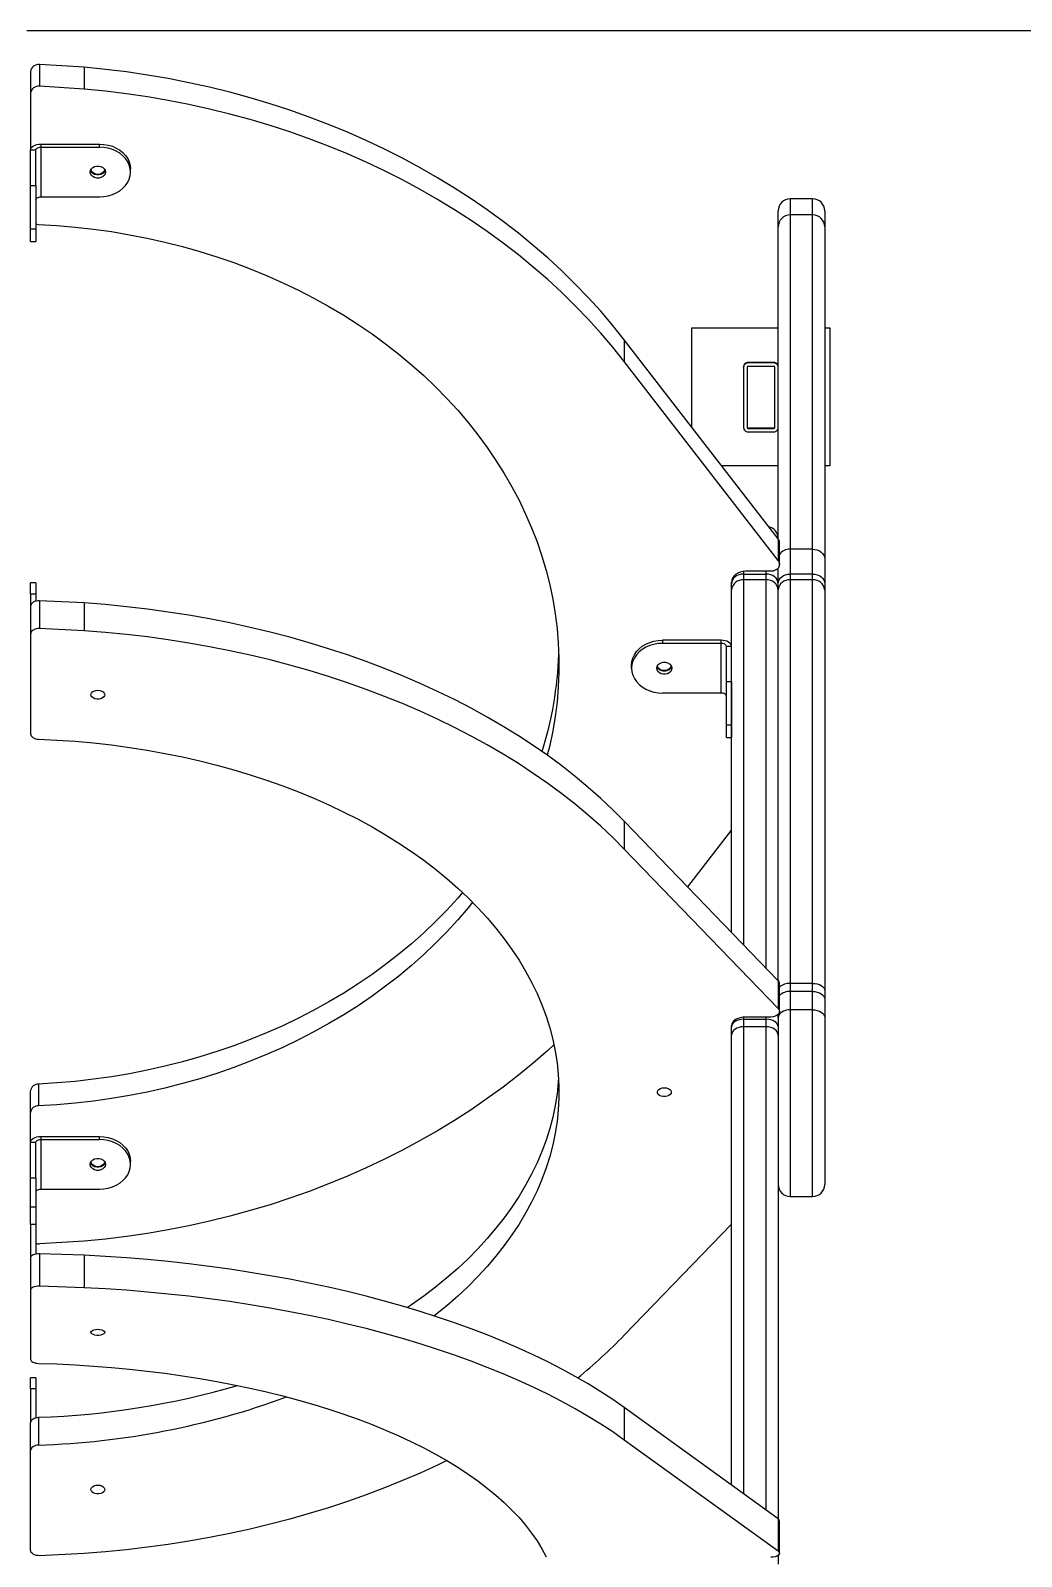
# Model space of a CAD drawing. Header units: millimetres. Extents: x -4781 to 5098, y -4410 to 4664.
# Drawn here: x -168 to 407, y 2277 to 3162 of the extents above; entities that cross this region are included whole.
import ezdxf

# ---------------------------------------------------------------- set-up
doc = ezdxf.new("R2010")
doc.units = ezdxf.units.MM
doc.layers.add('DIKOM_ОБЪЕКТ', color=7, linetype='Continuous')
doc.layers.add('DIKOM_РАЗМЕР_ОБЪЕКТА', color=7, linetype='Continuous')
doc.styles.add('style1', font='arial.ttf', dxfattribs={"width": 0.8})
doc.dimstyles.new('1-50', dxfattribs={"dimtxt": 300, "dimasz": 200, "dimexe": 100, "dimexo": 0, "dimgap": 100, "dimtad": 1, "dimtxsty": 'style1', "dimcen": 200, "dimclrd": 7, "dimclre": 7, "dimclrt": 7, "dimadec": 1, "dimazin": 2, "dimtfac": 1, "dimtmove": 0, "dimatfit": 2, "dimfxl": 0, "dimlwd": 25, "dimlwe": 18, "dimarcsym": 0})

# ---------------------------------------------------------------- blocks, each defined once
blk = doc.blocks.new('*D55')
at = {"layer": 'Defpoints', "color": 0, "transparency": 16777216}
for p in [(-169.77, 3162.36), (761.57, -2110.65), (3503.66, -2110.65)]:
    blk.add_point(p, dxfattribs=at)
at = {"layer": 'DIKOM_РАЗМЕР_ОБЪЕКТА', "color": 7, "lineweight": 18, "transparency": 16777216}
for p, q in [((-169.77, 3162.36), (3603.66, 3162.36)), ((761.57, -2110.65), (3603.66, -2110.65))]:
    blk.add_line(p, q, dxfattribs=at)
at = {"layer": 'DIKOM_РАЗМЕР_ОБЪЕКТА', "color": 7, "lineweight": 25, "transparency": 16777216}
blk.add_line((3503.66, 2962.36), (3503.66, -1910.65), dxfattribs=at)
at = {"layer": 'DIKOM_РАЗМЕР_ОБЪЕКТА', "color": 7, "transparency": 16777216}
for points in [[(3470.33, 2962.36), (3537, 2962.36), (3503.66, 3162.36)], [(3470.33, -1910.65), (3537, -1910.65), (3503.66, -2110.65)]]:
    blk.add_solid(points, dxfattribs=at)
at = {"layer": 'DIKOM_РАЗМЕР_ОБЪЕКТА', "color": 7, "transparency": 16777216, "insert": (3250.49, 1115.85), "char_height": 300, "attachment_point": 5, "rotation": 90, "style": 'style1'}
blk.add_mtext('5270', dxfattribs=at)

msp = doc.modelspace()

# ---------------------------------------------------------------- linework, layer by layer
at = {"layer": 'DIKOM_ОБЪЕКТ', "color": 7, "linetype": 'Continuous', "lineweight": 15}
for p, q in [((-162.499, 3142.593), (-162.499, 3129.992)), ((-136.576, 3141.025), (-162.499, 3142.593)), ((-167.722, 3138.597), (-167.722, 3125.996)), ((-136.576, 3141.025), (-136.576, 3128.424)), ((-167.722, 3125.996), (-167.722, 3092.896)), ((-136.576, 3128.424), (-162.499, 3129.992)), ((-164.722, 3092.896), (-167.722, 3092.896)), ((-167.722, 3072.494), (-167.722, 3092.896)), ((-164.722, 3072.494), (-164.722, 3092.896)), ((-161.722, 3096.496), (-161.722, 3094.696)), ((-161.722, 3096.496), (-127.722, 3096.496)), ((-161.722, 3094.696), (-161.722, 3065.898)), ((-161.722, 3094.696), (-127.722, 3094.696)), ((-127.722, 3094.696), (-127.722, 3096.496)), ((-109.722, 3080.297), (-109.722, 3082.097)), ((-167.722, 3047.294), (-167.722, 3072.494)), ((-167.722, 3072.494), (-164.722, 3072.494)), ((-164.722, 3072.494), (-164.722, 3047.294)), ((-161.722, 3065.898), (-127.722, 3065.898)), ((285.758, 3064.787), (272.758, 3064.787)), ((272.758, 3064.787), (272.758, 3055.402)), ((285.758, 3055.402), (285.758, 3064.787)), ((265.758, 3048.52), (265.758, 3057.787)), ((272.758, 3055.402), (272.758, 2861.542)), ((285.758, 3055.402), (272.758, 3055.402)), ((285.758, 2861.542), (285.758, 3055.402)), ((292.758, 3057.787), (292.758, 3048.52)), ((-167.722, 3047.294), (-164.722, 3047.294)), ((-167.722, 3040.095), (-167.722, 3047.294)), ((-164.722, 3047.294), (-164.722, 3040.095)), ((265.758, 2867.498), (265.758, 3048.52)), ((292.758, 3048.52), (292.758, 2855.942)), ((-167.722, 3040.095), (-164.722, 3040.095)), ((176.5, 2983), (176.5, 2970.399)), ((265.739, 2867.521), (176.5, 2983)), ((215.758, 2989.893), (215.758, 2989.891)), ((215.758, 2989.893), (265.758, 2989.893)), ((215.758, 2932.199), (215.758, 2989.891)), ((215.758, 2989.891), (265.758, 2989.891)), ((292.758, 2989.893), (295.758, 2989.893)), ((292.758, 2989.891), (295.758, 2989.891)), ((295.758, 2989.893), (295.758, 2989.891)), ((295.758, 2989.891), (295.758, 2909.891)), ((265.739, 2854.92), (176.5, 2970.399)), ((245.758, 2967.062), (245.758, 2967.391)), ((245.758, 2967.062), (245.758, 2932.062)), ((247.758, 2967.062), (247.758, 2932.062)), ((248.258, 2969.562), (248.258, 2969.891)), ((263.258, 2969.891), (248.258, 2969.891)), ((263.258, 2969.562), (248.258, 2969.562)), ((263.258, 2967.562), (248.258, 2967.562)), ((263.258, 2969.562), (263.258, 2969.891)), ((263.758, 2932.062), (263.758, 2967.062)), ((248.258, 2931.562), (248.258, 2931.891)), ((248.258, 2931.891), (263.258, 2931.891)), ((248.258, 2931.562), (263.258, 2931.562)), ((248.258, 2929.562), (263.258, 2929.562)), ((263.258, 2931.562), (263.258, 2931.891)), ((265.758, 2909.891), (232.997, 2909.891)), ((295.758, 2909.891), (292.758, 2909.891)), ((265.739, 2867.521), (265.739, 2854.92)), ((266.547, 2852.741), (266.547, 2865.342)), ((272.758, 2861.542), (272.758, 2847.157)), ((285.758, 2861.542), (272.758, 2861.542)), ((285.758, 2847.157), (285.758, 2861.542)), ((265.758, 2841.557), (265.758, 2850.585)), ((292.758, 2855.942), (292.758, 2841.557)), ((-164.722, 2841.981), (-167.722, 2841.981)), ((-167.722, 2835.514), (-167.722, 2841.981)), ((-164.722, 2841.981), (-164.722, 2835.514)), ((238.758, 2841.557), (238.758, 2842.412)), ((238.758, 2805.143), (238.758, 2842.343)), ((238.758, 2837.885), (238.758, 2841.557)), ((245.758, 2848.691), (245.758, 2847.157)), ((245.758, 2847.157), (245.758, 2843.78)), ((245.758, 2847.157), (258.758, 2847.157)), ((258.758, 2843.78), (245.758, 2843.78)), ((245.758, 2843.78), (245.758, 2632.027)), ((261.546, 2848.741), (246.757, 2848.741)), ((258.758, 2847.157), (258.758, 2848.741)), ((258.758, 2843.78), (258.758, 2847.157)), ((258.758, 2618.553), (258.758, 2843.78)), ((265.758, 2837.885), (265.758, 2841.557)), ((272.758, 2847.157), (272.758, 2843.78)), ((285.758, 2847.157), (272.758, 2847.157)), ((272.758, 2843.78), (272.758, 2609.752)), ((285.758, 2843.78), (272.758, 2843.78)), ((285.758, 2843.78), (285.758, 2847.157)), ((285.758, 2609.752), (285.758, 2843.78)), ((292.758, 2841.557), (292.758, 2837.885)), ((-164.722, 2835.514), (-167.722, 2835.514)), ((-167.722, 2835.514), (-167.722, 2828.429)), ((-164.722, 2835.514), (-164.722, 2831.366)), ((238.758, 2639.282), (238.758, 2837.885)), ((265.758, 2611.299), (265.758, 2837.885)), ((292.758, 2837.885), (292.758, 2605.677)), ((-167.722, 2828.429), (-167.722, 2812.306)), ((-162.499, 2831.63), (-162.499, 2815.506)), ((-136.576, 2830.374), (-162.499, 2831.63)), ((-136.576, 2830.374), (-136.576, 2814.25)), ((-136.576, 2814.25), (-162.499, 2815.506)), ((-167.722, 2812.306), (-167.722, 2754.565)), ((198.758, 2808.743), (198.758, 2806.943)), ((232.758, 2808.743), (198.758, 2808.743)), ((232.758, 2806.943), (198.758, 2806.943)), ((232.758, 2806.943), (232.758, 2808.743)), ((232.758, 2778.145), (232.758, 2806.943)), ((238.758, 2805.143), (235.758, 2805.143)), ((235.758, 2784.741), (235.758, 2805.143)), ((238.758, 2784.741), (238.758, 2805.143)), ((180.758, 2792.544), (180.758, 2794.344)), ((235.758, 2784.741), (238.758, 2784.741)), ((235.758, 2759.541), (235.758, 2784.741)), ((238.758, 2784.741), (238.758, 2759.541)), ((232.758, 2778.145), (198.758, 2778.145)), ((238.758, 2759.541), (235.758, 2759.541)), ((235.758, 2752.342), (235.758, 2759.541)), ((235.758, 2752.342), (238.758, 2752.342)), ((238.758, 2759.541), (238.758, 2752.342)), ((238.758, 2746.345), (238.758, 2752.342)), ((176.5, 2703.808), (176.5, 2687.684)), ((265.739, 2611.318), (176.5, 2703.808)), ((238.758, 2698.853), (213.196, 2665.775)), ((265.739, 2595.194), (176.5, 2687.684)), ((265.739, 2611.318), (265.739, 2595.194)), ((266.547, 2593.449), (266.547, 2609.572)), ((272.758, 2609.752), (272.758, 2605.066)), ((285.758, 2609.752), (272.758, 2609.752)), ((272.758, 2605.066), (272.758, 2594.411)), ((285.758, 2605.066), (272.758, 2605.066)), ((285.758, 2605.066), (285.758, 2609.752)), ((285.758, 2594.411), (285.758, 2605.066)), ((292.758, 2605.677), (292.758, 2600.581)), ((285.758, 2594.411), (272.758, 2594.411)), ((272.758, 2594.411), (272.758, 2486.125)), ((285.758, 2486.125), (285.758, 2594.411)), ((292.758, 2600.581), (292.758, 2589.926)), ((238.758, 2584.499), (238.758, 2585.176)), ((238.758, 2508.234), (238.758, 2585.121)), ((238.758, 2579.709), (238.758, 2584.499)), ((245.758, 2590.205), (245.758, 2588.984)), ((245.758, 2588.984), (245.758, 2584.58)), ((245.758, 2588.984), (258.758, 2588.984)), ((258.758, 2584.58), (245.758, 2584.58)), ((245.758, 2584.58), (245.758, 2313.617)), ((261.546, 2590.245), (246.757, 2590.245)), ((258.758, 2588.984), (258.758, 2590.245)), ((258.758, 2584.58), (258.758, 2588.984)), ((258.758, 2304.213), (258.758, 2584.58)), ((265.758, 2589.926), (265.758, 2591.722)), ((265.758, 2591.722), (265.758, 2584.499)), ((265.758, 2584.499), (265.758, 2579.709)), ((292.758, 2589.926), (292.758, 2493.125)), ((238.758, 2318.681), (238.758, 2579.709)), ((265.758, 2579.709), (265.758, 2299.15)), ((-163.008, 2551.379), (-163.008, 2538.778)), ((-167.722, 2534.785), (-167.722, 2547.386)), ((-167.722, 2517.39), (-167.722, 2534.785)), ((-164.722, 2517.39), (-167.722, 2517.39)), ((-167.722, 2496.988), (-167.722, 2517.39)), ((-164.722, 2496.988), (-164.722, 2517.39)), ((-161.722, 2520.99), (-161.722, 2519.19)), ((-161.722, 2520.99), (-127.722, 2520.99)), ((-161.722, 2519.19), (-161.722, 2490.392)), ((-161.722, 2519.19), (-127.722, 2519.19)), ((-127.722, 2519.19), (-127.722, 2520.99)), ((-109.722, 2504.791), (-109.722, 2506.591)), ((-167.722, 2479.935), (-167.722, 2496.988)), ((-167.722, 2496.988), (-164.722, 2496.988)), ((-164.722, 2496.988), (-164.722, 2479.935)), ((-161.722, 2490.392), (-127.722, 2490.392)), ((-164.722, 2479.935), (-167.722, 2479.935)), ((-167.722, 2469.984), (-167.722, 2479.935)), ((-164.722, 2479.935), (-164.722, 2469.984)), ((272.758, 2486.125), (285.758, 2486.125)), ((-167.722, 2469.984), (-167.722, 2450.697)), ((-164.722, 2469.984), (-167.722, 2469.984)), ((-164.722, 2469.984), (-164.722, 2452.746)), ((238.758, 2470.196), (176.5, 2405.67)), ((-136.576, 2460.264), (-162.499, 2458.696)), ((-162.499, 2452.931), (-162.499, 2434.147)), ((-136.576, 2452.054), (-162.499, 2452.931)), ((-136.576, 2452.054), (-136.576, 2433.271)), ((-167.722, 2450.697), (-167.722, 2431.913)), ((-136.576, 2433.271), (-162.499, 2434.147)), ((-167.722, 2431.913), (-167.722, 2391.613)), ((-164.722, 2381.043), (-167.722, 2381.043)), ((-167.722, 2374.576), (-167.722, 2381.043)), ((-164.722, 2381.043), (-164.722, 2374.576)), ((-167.722, 2374.576), (-167.722, 2354.913)), ((-164.722, 2374.576), (-167.722, 2374.576)), ((-164.722, 2374.576), (-164.722, 2357.849)), ((176.5, 2363.717), (176.5, 2344.933)), ((265.739, 2299.163), (176.5, 2363.717)), ((-167.722, 2338.789), (-167.722, 2354.913)), ((-163.008, 2358.111), (-163.008, 2341.988)), ((-167.722, 2281.048), (-167.722, 2338.789)), ((265.739, 2280.38), (176.5, 2344.933)), ((238.758, 2319.079), (238.208, 2319.079)), ((238.758, 2319.079), (238.758, 2318.681)), ((265.739, 2299.163), (265.739, 2280.38)), ((266.547, 2279.162), (266.547, 2297.945)), ((-136.576, 2279.104), (-162.499, 2277.848)), ((265.758, 2277.956), (265.758, 2272.86))]:
    msp.add_line(p, q, dxfattribs=at)
at = {"layer": 'DIKOM_ОБЪЕКТ', "color": 7, "linetype": 'Continuous', "lineweight": 15, "flags": 128}
for points in [[(176.5, 2983), (169.844, 2991.333), (162.886, 2999.506), (155.632, 3007.513), (148.088, 3015.347), (140.261, 3023), (132.156, 3030.467), (123.782, 3037.741), (115.145, 3044.815), (106.252, 3051.684), (97.112, 3058.342), (87.733, 3064.783), (78.121, 3071.001), (68.286, 3076.991), (58.236, 3082.748), (47.979, 3088.268), (37.525, 3093.545), (26.882, 3098.574), (16.059, 3103.352), (5.066, 3107.875), (-6.087, 3112.138), (-17.392, 3116.138), (-28.839, 3119.871), (-40.417, 3123.335), (-52.118, 3126.526), (-63.93, 3129.441), (-75.843, 3132.079), (-87.848, 3134.436), (-99.935, 3136.511), (-112.092, 3138.301), (-124.309, 3139.807), (-136.576, 3141.025)], [(176.5, 2970.399), (169.844, 2978.732), (162.886, 2986.905), (155.632, 2994.912), (148.088, 3002.746), (140.261, 3010.399), (132.156, 3017.866), (123.782, 3025.14), (115.145, 3032.214), (106.252, 3039.083), (97.112, 3045.741), (87.733, 3052.181), (78.121, 3058.399), (68.286, 3064.39), (58.236, 3070.147), (47.979, 3075.667), (37.525, 3080.944), (26.882, 3085.973), (16.059, 3090.751), (5.066, 3095.274), (-6.087, 3099.537), (-17.392, 3103.537), (-28.839, 3107.27), (-40.417, 3110.734), (-52.118, 3113.924), (-63.93, 3116.84), (-75.843, 3119.477), (-87.848, 3121.834), (-99.935, 3123.909), (-112.092, 3125.7), (-124.309, 3127.205), (-136.576, 3128.424)], [(-167.722, 3092.896), (-167.607, 3093.599), (-167.265, 3094.274), (-166.711, 3094.896), (-165.965, 3095.442), (-165.055, 3095.89), (-164.018, 3096.222), (-162.892, 3096.427), (-161.722, 3096.496)], [(-164.722, 3092.896), (-164.664, 3093.247), (-164.494, 3093.585), (-164.216, 3093.896), (-163.843, 3094.169), (-163.389, 3094.393), (-162.87, 3094.559), (-162.307, 3094.662), (-161.722, 3094.696)], [(-127.722, 3096.496), (-125.16, 3096.35), (-122.651, 3095.913), (-120.244, 3095.195), (-117.99, 3094.211), (-115.934, 3092.979), (-114.118, 3091.527), (-112.579, 3089.882), (-111.349, 3088.079), (-110.451, 3086.154), (-109.905, 3084.146), (-109.722, 3082.097)], [(-109.722, 3080.297), (-109.905, 3082.346), (-110.451, 3084.354), (-111.349, 3086.279), (-112.579, 3088.082), (-114.118, 3089.726), (-115.934, 3091.179), (-117.99, 3092.41), (-120.244, 3093.395), (-122.651, 3094.113), (-125.16, 3094.55), (-127.722, 3094.696)], [(-133.122, 3080.297), (-132.944, 3081.289), (-132.423, 3082.2), (-131.603, 3082.957), (-130.55, 3083.499), (-129.348, 3083.781), (-128.096, 3083.781), (-126.894, 3083.499), (-125.841, 3082.957), (-125.02, 3082.2), (-124.5, 3081.289), (-124.322, 3080.297), (-124.5, 3079.305), (-125.02, 3078.394), (-125.841, 3077.637), (-126.894, 3077.095), (-128.096, 3076.813), (-129.348, 3076.813), (-130.55, 3077.095), (-131.603, 3077.637), (-132.423, 3078.394), (-132.944, 3079.305), (-133.122, 3080.297)], [(-124.468, 3081.197), (-124.5, 3081.105), (-125.02, 3080.194), (-125.841, 3079.437), (-126.894, 3078.896), (-128.096, 3078.613), (-129.348, 3078.613), (-130.55, 3078.896), (-131.603, 3079.437), (-132.423, 3080.194), (-132.944, 3081.105), (-132.976, 3081.197)], [(-124.74, 3081.794), (-124.822, 3081.385), (-125.258, 3080.497), (-126.001, 3079.751), (-126.986, 3079.214), (-128.126, 3078.933), (-129.318, 3078.933), (-130.457, 3079.214), (-131.443, 3079.751), (-132.186, 3080.497), (-132.622, 3081.385), (-132.704, 3081.794)], [(-127.722, 3065.898), (-125.16, 3066.044), (-122.651, 3066.481), (-120.244, 3067.199), (-117.99, 3068.184), (-115.934, 3069.415), (-114.118, 3070.867), (-112.579, 3072.512), (-111.349, 3074.315), (-110.451, 3076.24), (-109.905, 3078.248), (-109.722, 3080.297)], [(-164.722, 3064.098), (-164.664, 3064.449), (-164.494, 3064.786), (-164.216, 3065.098), (-163.843, 3065.371), (-163.389, 3065.594), (-162.87, 3065.761), (-162.307, 3065.863), (-161.722, 3065.898)], [(-164.722, 3050.238), (-163.942, 3050.025), (-163.008, 3049.91)], [(-163.008, 3049.91), (-152.394, 3049.281), (-141.811, 3048.37), (-131.272, 3047.178), (-120.789, 3045.706), (-110.372, 3043.956), (-100.034, 3041.93), (-89.786, 3039.63), (-79.639, 3037.059), (-69.605, 3034.219), (-59.694, 3031.113), (-49.918, 3027.746), (-40.288, 3024.121), (-30.813, 3020.241), (-21.505, 3016.111), (-12.374, 3011.736), (-3.429, 3007.121), (5.318, 3002.27), (13.859, 2997.189), (22.184, 2991.884), (30.284, 2986.36), (38.15, 2980.623), (45.773, 2974.681), (53.144, 2968.539), (60.256, 2962.204), (67.101, 2955.684), (73.671, 2948.985), (79.959, 2942.115), (85.958, 2935.082), (91.661, 2927.893), (97.062, 2920.556), (102.155, 2913.079), (106.935, 2905.472), (111.395, 2897.741), (115.532, 2889.895), (119.34, 2881.944), (122.816, 2873.897), (125.955, 2865.761), (128.754, 2857.546), (131.21, 2849.261), (133.32, 2840.916), (135.082, 2832.519), (136.494, 2824.079), (137.555, 2815.607), (138.262, 2807.111), (138.616, 2798.601), (138.616, 2790.087), (138.262, 2781.577), (137.555, 2773.081), (136.494, 2764.609), (135.082, 2756.17), (133.32, 2747.773), (131.901, 2742.008)], [(285.758, 2861.542), (287.124, 2861.435), (288.437, 2861.116), (289.647, 2860.599), (290.708, 2859.902), (291.578, 2859.054), (292.225, 2858.085), (292.624, 2857.035), (292.758, 2855.942)], [(265.739, 2854.92), (266.312, 2853.953), (266.543, 2852.899), (266.416, 2851.833), (265.941, 2850.832), (265.151, 2849.969), (264.103, 2849.303), (262.872, 2848.884), (261.546, 2848.741)], [(246.757, 2848.741), (245.197, 2848.618), (243.696, 2848.254), (242.313, 2847.663), (241.101, 2846.867), (240.106, 2845.898), (239.367, 2844.792), (238.911, 2843.591), (238.758, 2842.343)], [(245.758, 2847.157), (244.392, 2847.05), (243.079, 2846.731), (241.869, 2846.214), (240.808, 2845.517), (239.938, 2844.669), (239.291, 2843.7), (238.893, 2842.65), (238.758, 2841.557)], [(265.758, 2841.557), (265.624, 2842.65), (265.225, 2843.7), (264.578, 2844.669), (263.708, 2845.517), (262.647, 2846.214), (261.437, 2846.731), (260.124, 2847.05), (258.758, 2847.157)], [(265.758, 2841.557), (265.893, 2842.65), (266.291, 2843.7), (266.938, 2844.669), (267.808, 2845.517), (268.869, 2846.214), (270.079, 2846.731), (271.392, 2847.05), (272.758, 2847.157)], [(285.758, 2847.157), (287.124, 2847.05), (288.437, 2846.731), (289.647, 2846.214), (290.708, 2845.517), (291.578, 2844.669), (292.225, 2843.7), (292.624, 2842.65), (292.758, 2841.557)], [(-162.499, 2831.63), (-163.505, 2831.593), (-164.48, 2831.428), (-165.383, 2831.142), (-166.178, 2830.745), (-166.832, 2830.254), (-167.32, 2829.688), (-167.62, 2829.072), (-167.722, 2828.429)], [(176.5, 2703.808), (169.844, 2710.482), (162.886, 2717.028), (155.632, 2723.441), (148.088, 2729.715), (140.261, 2735.845), (132.156, 2741.825), (123.782, 2747.651), (115.145, 2753.317), (106.252, 2758.818), (97.112, 2764.151), (87.733, 2769.309), (78.121, 2774.29), (68.286, 2779.087), (58.236, 2783.699), (47.979, 2788.119), (37.525, 2792.345), (26.882, 2796.374), (16.059, 2800.201), (5.066, 2803.823), (-6.087, 2807.238), (-17.392, 2810.441), (-28.839, 2813.431), (-40.417, 2816.205), (-52.118, 2818.761), (-63.93, 2821.096), (-75.843, 2823.208), (-87.848, 2825.096), (-99.935, 2826.758), (-112.092, 2828.192), (-124.309, 2829.398), (-136.576, 2830.374)], [(-162.499, 2815.506), (-163.505, 2815.47), (-164.48, 2815.305), (-165.383, 2815.018), (-166.178, 2814.621), (-166.832, 2814.13), (-167.32, 2813.565), (-167.62, 2812.948), (-167.722, 2812.306)], [(176.5, 2687.684), (169.844, 2694.358), (162.886, 2700.904), (155.632, 2707.317), (148.088, 2713.591), (140.261, 2719.721), (132.156, 2725.702), (123.782, 2731.527), (115.145, 2737.193), (106.252, 2742.695), (97.112, 2748.027), (87.733, 2753.186), (78.121, 2758.166), (68.286, 2762.964), (58.236, 2767.575), (47.979, 2771.996), (37.525, 2776.222), (26.882, 2780.251), (16.059, 2784.077), (5.066, 2787.7), (-6.087, 2791.114), (-17.392, 2794.318), (-28.839, 2797.308), (-40.417, 2800.082), (-52.118, 2802.638), (-63.93, 2804.972), (-75.843, 2807.085), (-87.848, 2808.973), (-99.935, 2810.635), (-112.092, 2812.069), (-124.309, 2813.274), (-136.576, 2814.25)], [(180.758, 2794.344), (180.941, 2796.393), (181.487, 2798.401), (182.384, 2800.326), (183.615, 2802.129), (185.154, 2803.774), (186.97, 2805.226), (189.026, 2806.457), (191.28, 2807.442), (193.686, 2808.16), (196.196, 2808.597), (198.758, 2808.743)], [(198.758, 2806.943), (196.196, 2806.797), (193.686, 2806.36), (191.28, 2805.642), (189.026, 2804.657), (186.97, 2803.426), (185.154, 2801.974), (183.615, 2800.329), (182.384, 2798.526), (181.487, 2796.601), (180.941, 2794.593), (180.758, 2792.544)], [(238.758, 2805.143), (238.642, 2805.845), (238.301, 2806.521), (237.746, 2807.143), (237, 2807.689), (236.091, 2808.137), (235.054, 2808.469), (233.928, 2808.674), (232.758, 2808.743)], [(235.758, 2805.143), (235.7, 2805.494), (235.529, 2805.832), (235.252, 2806.143), (234.879, 2806.416), (234.424, 2806.64), (233.906, 2806.806), (233.343, 2806.909), (232.758, 2806.943)], [(180.758, 2792.544), (180.941, 2790.495), (181.487, 2788.487), (182.384, 2786.562), (183.615, 2784.759), (185.154, 2783.114), (186.97, 2781.662), (189.026, 2780.431), (191.28, 2779.446), (193.686, 2778.728), (196.196, 2778.291), (198.758, 2778.145)], [(204.158, 2792.544), (203.979, 2791.552), (203.459, 2790.641), (202.639, 2789.884), (201.585, 2789.342), (200.384, 2789.06), (199.131, 2789.06), (197.93, 2789.342), (196.876, 2789.884), (196.056, 2790.641), (195.536, 2791.552), (195.358, 2792.544), (195.536, 2793.536), (196.056, 2794.447), (196.876, 2795.204), (197.93, 2795.746), (199.131, 2796.028), (200.384, 2796.028), (201.585, 2795.746), (202.639, 2795.204), (203.459, 2794.447), (203.979, 2793.536), (204.158, 2792.544)], [(204.011, 2793.444), (203.979, 2793.353), (203.459, 2792.441), (202.639, 2791.684), (201.585, 2791.142), (200.384, 2790.86), (199.131, 2790.86), (197.93, 2791.142), (196.876, 2791.684), (196.056, 2792.441), (195.536, 2793.353), (195.504, 2793.444)], [(203.74, 2794.041), (203.657, 2793.632), (203.222, 2792.744), (202.478, 2791.999), (201.493, 2791.461), (200.354, 2791.18), (199.161, 2791.18), (198.022, 2791.461), (197.037, 2791.999), (196.293, 2792.744), (195.858, 2793.632), (195.776, 2794.041)], [(-128.722, 2779.709), (-127.543, 2779.595), (-126.469, 2779.263), (-125.595, 2778.744), (-124.998, 2778.082), (-124.733, 2777.338), (-124.822, 2776.576), (-125.258, 2775.865), (-126.001, 2775.267), (-126.986, 2774.837), (-128.126, 2774.612), (-129.318, 2774.612), (-130.457, 2774.837), (-131.443, 2775.267), (-132.186, 2775.865), (-132.622, 2776.576), (-132.711, 2777.338), (-132.445, 2778.082), (-131.849, 2778.744), (-130.975, 2779.263), (-129.901, 2779.595), (-128.722, 2779.709)], [(235.758, 2776.344), (235.7, 2776.696), (235.529, 2777.034), (235.252, 2777.345), (234.879, 2777.617), (234.424, 2777.841), (233.906, 2778.008), (233.343, 2778.11), (232.758, 2778.145)], [(-167.722, 2754.565), (-167.633, 2753.963), (-167.368, 2753.382), (-166.938, 2752.843), (-166.357, 2752.366), (-165.647, 2751.967), (-164.832, 2751.661), (-163.942, 2751.458), (-163.008, 2751.367)], [(-163.008, 2751.367), (-152.394, 2750.863), (-141.811, 2750.133), (-131.272, 2749.178), (-120.789, 2748), (-110.372, 2746.598), (-100.034, 2744.975), (-89.786, 2743.133), (-79.639, 2741.074), (-69.605, 2738.799), (-59.694, 2736.312), (-49.918, 2733.615), (-40.288, 2730.711), (-30.813, 2727.604), (-21.505, 2724.296), (-12.374, 2720.792), (-3.429, 2717.096), (5.318, 2713.21), (13.859, 2709.141), (22.184, 2704.892), (30.284, 2700.468), (38.15, 2695.873), (45.773, 2691.114), (53.144, 2686.194), (60.256, 2681.121), (67.101, 2675.899), (73.671, 2670.533), (79.959, 2665.031), (85.958, 2659.398), (91.661, 2653.64), (97.062, 2647.763), (102.155, 2641.775), (106.935, 2635.682), (111.395, 2629.49), (115.532, 2623.207), (119.34, 2616.839), (122.816, 2610.393), (125.955, 2603.877), (128.754, 2597.297), (131.21, 2590.662), (133.32, 2583.977), (135.082, 2577.252), (136.494, 2570.493), (137.555, 2563.707), (138.262, 2556.903), (138.616, 2550.087), (138.616, 2543.267), (138.262, 2536.452), (137.555, 2529.647), (136.494, 2522.862), (135.082, 2516.102), (133.32, 2509.377), (131.21, 2502.693), (128.754, 2496.057), (125.955, 2489.478), (122.816, 2482.961), (119.34, 2476.516), (115.532, 2470.148), (111.395, 2463.864), (106.935, 2457.672), (102.155, 2451.579), (97.062, 2445.591), (91.661, 2439.715), (85.958, 2433.957), (79.959, 2428.323), (73.671, 2422.821), (67.101, 2417.456), (66.376, 2416.885)], [(82.786, 2662.426), (79.959, 2659.174), (73.671, 2652.304), (67.101, 2645.605), (60.256, 2639.085), (53.144, 2632.75), (45.773, 2626.608), (38.15, 2620.666), (30.284, 2614.93), (22.184, 2609.406), (13.859, 2604.1), (5.318, 2599.019), (-3.429, 2594.169), (-12.374, 2589.553), (-21.505, 2585.178), (-30.813, 2581.049), (-40.288, 2577.169), (-49.918, 2573.543), (-59.694, 2570.176), (-69.605, 2567.071), (-79.639, 2564.231), (-89.786, 2561.659), (-100.034, 2559.359), (-110.372, 2557.333), (-120.789, 2555.583), (-131.272, 2554.111), (-141.811, 2552.919), (-152.394, 2552.008), (-163.008, 2551.379)], [(88.561, 2656.822), (85.958, 2653.606), (79.959, 2646.573), (73.671, 2639.703), (67.101, 2633.004), (60.256, 2626.484), (53.144, 2620.149), (45.773, 2614.007), (38.15, 2608.065), (30.284, 2602.328), (22.184, 2596.805), (13.859, 2591.499), (5.318, 2586.418), (-3.429, 2581.567), (-12.374, 2576.952), (-21.505, 2572.577), (-30.813, 2568.447), (-40.288, 2564.568), (-49.918, 2560.942), (-59.694, 2557.575), (-69.605, 2554.47), (-79.639, 2551.63), (-89.786, 2549.058), (-100.034, 2546.758), (-110.372, 2544.732), (-120.789, 2542.982), (-131.272, 2541.51), (-141.811, 2540.318), (-152.394, 2539.407), (-163.008, 2538.778)], [(285.758, 2609.752), (287.124, 2609.674), (288.437, 2609.442), (289.647, 2609.065), (290.708, 2608.558), (291.578, 2607.941), (292.225, 2607.236), (292.624, 2606.472), (292.758, 2605.677)], [(285.758, 2605.066), (287.124, 2604.98), (288.437, 2604.725), (289.647, 2604.31), (290.708, 2603.753), (291.578, 2603.073), (292.225, 2602.297), (292.624, 2601.456), (292.758, 2600.581)], [(265.739, 2595.194), (266.312, 2594.419), (266.543, 2593.575), (266.416, 2592.722), (265.941, 2591.92), (265.151, 2591.228), (264.103, 2590.695), (262.872, 2590.36), (261.546, 2590.245)], [(272.758, 2594.411), (271.392, 2594.325), (270.079, 2594.07), (268.869, 2593.655), (267.808, 2593.097), (266.938, 2592.418), (266.291, 2591.642), (265.893, 2590.801), (265.758, 2589.926)], [(285.758, 2594.411), (287.124, 2594.325), (288.437, 2594.07), (289.647, 2593.655), (290.708, 2593.097), (291.578, 2592.418), (292.225, 2591.642), (292.624, 2590.801), (292.758, 2589.926)], [(246.757, 2590.245), (245.197, 2590.147), (243.696, 2589.855), (242.313, 2589.382), (241.101, 2588.744), (240.106, 2587.968), (239.367, 2587.082), (238.911, 2586.12), (238.758, 2585.121)], [(245.758, 2588.984), (244.392, 2588.898), (243.079, 2588.643), (241.869, 2588.229), (240.808, 2587.671), (239.938, 2586.991), (239.291, 2586.216), (238.893, 2585.374), (238.758, 2584.499)], [(245.758, 2584.58), (244.392, 2584.486), (243.079, 2584.209), (241.869, 2583.759), (240.808, 2583.153), (239.938, 2582.415), (239.291, 2581.573), (238.893, 2580.659), (238.758, 2579.709)], [(265.758, 2584.499), (265.624, 2585.374), (265.225, 2586.216), (264.578, 2586.991), (263.708, 2587.671), (262.647, 2588.229), (261.437, 2588.643), (260.124, 2588.898), (258.758, 2588.984)], [(265.758, 2579.709), (265.624, 2580.659), (265.225, 2581.573), (264.578, 2582.415), (263.708, 2583.153), (262.647, 2583.759), (261.437, 2584.209), (260.124, 2584.486), (258.758, 2584.58)], [(135.783, 2574.109), (132.156, 2570.822), (123.782, 2563.549), (115.145, 2556.474), (106.252, 2549.605), (97.112, 2542.948), (87.733, 2536.507), (78.121, 2530.289), (68.286, 2524.298), (58.236, 2518.541), (47.979, 2513.022), (37.525, 2507.745), (26.882, 2502.715), (16.059, 2497.937), (5.066, 2493.414), (-6.087, 2489.151), (-17.392, 2485.151), (-28.839, 2481.418), (-40.417, 2477.954), (-52.118, 2474.764), (-63.93, 2471.848), (-75.843, 2469.211), (-87.848, 2466.854), (-99.935, 2464.779), (-112.092, 2462.988), (-124.309, 2461.483), (-136.576, 2460.264)], [(138.413, 2554.739), (138.262, 2552.575), (137.555, 2545.771), (136.494, 2538.985), (135.082, 2532.226), (133.32, 2525.5), (131.21, 2518.816), (128.754, 2512.181), (125.955, 2505.601), (122.816, 2499.085), (119.34, 2492.639), (115.532, 2486.271), (111.395, 2479.988), (106.935, 2473.796), (102.155, 2467.703), (97.062, 2461.714), (91.661, 2455.838), (85.958, 2450.08), (79.959, 2444.447), (73.671, 2438.945), (67.101, 2433.579), (60.256, 2428.357), (53.144, 2423.283), (50.851, 2421.718)], [(199.758, 2549.24), (200.937, 2549.126), (202.011, 2548.795), (202.885, 2548.275), (203.481, 2547.613), (203.746, 2546.869), (203.657, 2546.107), (203.222, 2545.396), (202.478, 2544.798), (201.493, 2544.368), (200.354, 2544.143), (199.161, 2544.143), (198.022, 2544.368), (197.037, 2544.798), (196.293, 2545.396), (195.858, 2546.107), (195.769, 2546.869), (196.034, 2547.613), (196.63, 2548.275), (197.504, 2548.795), (198.579, 2549.126), (199.758, 2549.24)], [(-167.722, 2517.39), (-167.607, 2518.092), (-167.265, 2518.768), (-166.711, 2519.39), (-165.965, 2519.936), (-165.055, 2520.384), (-164.018, 2520.716), (-162.892, 2520.921), (-161.722, 2520.99)], [(-164.722, 2517.39), (-164.664, 2517.741), (-164.494, 2518.079), (-164.216, 2518.39), (-163.843, 2518.663), (-163.389, 2518.887), (-162.87, 2519.053), (-162.307, 2519.156), (-161.722, 2519.19)], [(-127.722, 2520.99), (-125.16, 2520.844), (-122.651, 2520.407), (-120.244, 2519.689), (-117.99, 2518.704), (-115.934, 2517.473), (-114.118, 2516.021), (-112.579, 2514.376), (-111.349, 2512.573), (-110.451, 2510.648), (-109.905, 2508.64), (-109.722, 2506.591)], [(-109.722, 2504.791), (-109.905, 2506.84), (-110.451, 2508.848), (-111.349, 2510.773), (-112.579, 2512.576), (-114.118, 2514.22), (-115.934, 2515.673), (-117.99, 2516.904), (-120.244, 2517.889), (-122.651, 2518.607), (-125.16, 2519.044), (-127.722, 2519.19)], [(-133.122, 2504.791), (-132.944, 2505.783), (-132.423, 2506.694), (-131.603, 2507.451), (-130.55, 2507.993), (-129.348, 2508.275), (-128.096, 2508.275), (-126.894, 2507.993), (-125.841, 2507.451), (-125.02, 2506.694), (-124.5, 2505.783), (-124.322, 2504.791), (-124.5, 2503.799), (-125.02, 2502.888), (-125.841, 2502.131), (-126.894, 2501.589), (-128.096, 2501.307), (-129.348, 2501.307), (-130.55, 2501.589), (-131.603, 2502.131), (-132.423, 2502.888), (-132.944, 2503.799), (-133.122, 2504.791)], [(-124.468, 2505.691), (-124.5, 2505.599), (-125.02, 2504.688), (-125.841, 2503.931), (-126.894, 2503.389), (-128.096, 2503.107), (-129.348, 2503.107), (-130.55, 2503.389), (-131.603, 2503.931), (-132.423, 2504.688), (-132.944, 2505.599), (-132.976, 2505.691)], [(-124.74, 2506.288), (-124.822, 2505.879), (-125.258, 2504.991), (-126.001, 2504.245), (-126.986, 2503.708), (-128.126, 2503.427), (-129.318, 2503.427), (-130.457, 2503.708), (-131.443, 2504.245), (-132.186, 2504.991), (-132.622, 2505.879), (-132.704, 2506.288)], [(-127.722, 2490.392), (-125.16, 2490.538), (-122.651, 2490.975), (-120.244, 2491.693), (-117.99, 2492.678), (-115.934, 2493.909), (-114.118, 2495.361), (-112.579, 2497.006), (-111.349, 2498.809), (-110.451, 2500.734), (-109.905, 2502.742), (-109.722, 2504.791)], [(-164.722, 2488.592), (-164.664, 2488.943), (-164.494, 2489.28), (-164.216, 2489.592), (-163.843, 2489.864), (-163.389, 2490.088), (-162.87, 2490.255), (-162.307, 2490.357), (-161.722, 2490.392)], [(-162.499, 2452.931), (-163.505, 2452.905), (-164.48, 2452.79), (-165.383, 2452.59), (-166.178, 2452.313), (-166.832, 2451.97), (-167.32, 2451.575), (-167.62, 2451.145), (-167.722, 2450.697)], [(176.5, 2363.717), (169.844, 2368.375), (162.886, 2372.944), (155.632, 2377.42), (148.088, 2381.799), (140.261, 2386.077), (132.156, 2390.251), (123.782, 2394.317), (115.145, 2398.272), (106.252, 2402.112), (97.112, 2405.833), (87.733, 2409.434), (78.121, 2412.91), (68.286, 2416.258), (58.236, 2419.477), (47.979, 2422.562), (37.525, 2425.512), (26.882, 2428.324), (16.059, 2430.995), (5.066, 2433.523), (-6.087, 2435.906), (-17.392, 2438.142), (-28.839, 2440.229), (-40.417, 2442.165), (-52.118, 2443.949), (-63.93, 2445.578), (-75.843, 2447.053), (-87.848, 2448.37), (-99.935, 2449.53), (-112.092, 2450.531), (-124.309, 2451.373), (-136.576, 2452.054)], [(-162.499, 2434.147), (-163.505, 2434.122), (-164.48, 2434.007), (-165.383, 2433.806), (-166.178, 2433.529), (-166.832, 2433.187), (-167.32, 2432.792), (-167.62, 2432.362), (-167.722, 2431.913)], [(176.5, 2344.933), (169.844, 2349.592), (162.886, 2354.161), (155.632, 2358.637), (148.088, 2363.015), (140.261, 2367.294), (132.156, 2371.468), (123.782, 2375.534), (115.145, 2379.488), (106.252, 2383.328), (97.112, 2387.05), (87.733, 2390.65), (78.121, 2394.126), (68.286, 2397.475), (58.236, 2400.693), (47.979, 2403.779), (37.525, 2406.729), (26.882, 2409.54), (16.059, 2412.211), (5.066, 2414.739), (-6.087, 2417.123), (-17.392, 2419.359), (-28.839, 2421.445), (-40.417, 2423.382), (-52.118, 2425.165), (-63.93, 2426.795), (-75.843, 2428.269), (-87.848, 2429.587), (-99.935, 2430.747), (-112.092, 2431.748), (-124.309, 2432.589), (-136.576, 2433.271)], [(-128.722, 2409.162), (-127.543, 2409.083), (-126.469, 2408.851), (-125.595, 2408.489), (-124.998, 2408.027), (-124.733, 2407.507), (-124.822, 2406.976), (-125.258, 2406.479), (-126.001, 2406.062), (-126.986, 2405.762), (-128.126, 2405.605), (-129.318, 2405.605), (-130.457, 2405.762), (-131.443, 2406.062), (-132.186, 2406.479), (-132.622, 2406.976), (-132.711, 2407.507), (-132.445, 2408.027), (-131.849, 2408.489), (-130.975, 2408.851), (-129.901, 2409.083), (-128.722, 2409.162)], [(-167.722, 2391.613), (-167.633, 2391.193), (-167.368, 2390.787), (-166.938, 2390.411), (-166.357, 2390.078), (-165.647, 2389.8), (-164.832, 2389.586), (-163.942, 2389.445), (-163.008, 2389.381)], [(-163.008, 2389.381), (-152.394, 2389.029), (-141.811, 2388.52), (-131.272, 2387.854), (-120.789, 2387.031), (-110.372, 2386.053), (-100.034, 2384.92), (-89.786, 2383.634), (-79.639, 2382.197), (-69.605, 2380.609), (-59.694, 2378.873), (-49.918, 2376.991), (-40.288, 2374.964), (-30.813, 2372.796), (-21.505, 2370.487), (-12.374, 2368.041), (-3.429, 2365.461), (5.318, 2362.75), (13.859, 2359.909), (22.184, 2356.944), (30.284, 2353.856), (38.15, 2350.649), (45.773, 2347.327), (53.144, 2343.894), (60.256, 2340.353), (67.101, 2336.708), (73.671, 2332.963), (79.959, 2329.123), (85.958, 2325.191), (91.661, 2321.172), (97.062, 2317.071), (102.155, 2312.891), (106.935, 2308.639), (111.395, 2304.317), (115.532, 2299.931), (119.34, 2295.487), (122.816, 2290.988), (125.955, 2286.44), (128.754, 2281.848), (131.21, 2277.217)], [(-167.722, 2354.913), (-167.633, 2355.515), (-167.368, 2356.096), (-166.938, 2356.635), (-166.357, 2357.112), (-165.647, 2357.511), (-164.832, 2357.817), (-163.942, 2358.019), (-163.008, 2358.111)], [(-163.008, 2341.988), (-163.942, 2341.896), (-164.832, 2341.693), (-165.647, 2341.387), (-166.357, 2340.989), (-166.938, 2340.511), (-167.368, 2339.973), (-167.633, 2339.392), (-167.722, 2338.789)], [(73.654, 2332.973), (68.286, 2330.391), (58.236, 2325.779), (47.979, 2321.359), (37.525, 2317.132), (26.882, 2313.104), (16.059, 2309.277), (5.066, 2305.655), (-6.087, 2302.24), (-17.392, 2299.037), (-28.839, 2296.047), (-40.417, 2293.272), (-52.118, 2290.717), (-63.93, 2288.382), (-75.843, 2286.269), (-87.848, 2284.382), (-99.935, 2282.72), (-112.092, 2281.285), (-124.309, 2280.08), (-136.576, 2279.104)], [(-128.722, 2318.771), (-127.543, 2318.657), (-126.469, 2318.326), (-125.595, 2317.806), (-124.998, 2317.145), (-124.733, 2316.4), (-124.822, 2315.638), (-125.258, 2314.927), (-126.001, 2314.33), (-126.986, 2313.899), (-128.126, 2313.674), (-129.318, 2313.674), (-130.457, 2313.899), (-131.443, 2314.33), (-132.186, 2314.927), (-132.622, 2315.638), (-132.711, 2316.4), (-132.445, 2317.145), (-131.849, 2317.806), (-130.975, 2318.326), (-129.901, 2318.657), (-128.722, 2318.771)], [(-162.499, 2277.848), (-163.505, 2277.884), (-164.48, 2278.049), (-165.383, 2278.336), (-166.178, 2278.733), (-166.832, 2279.224), (-167.32, 2279.79), (-167.62, 2280.406), (-167.722, 2281.048)], [(265.739, 2280.38), (266.312, 2279.839), (266.543, 2279.25), (266.416, 2278.654), (265.941, 2278.095), (265.151, 2277.612), (264.103, 2277.24), (262.872, 2277.006), (261.546, 2276.926)]]:
    msp.add_lwpolyline(points, dxfattribs=at)
at = {"layer": 'DIKOM_ОБЪЕКТ', "color": 7, "linetype": 'Continuous', "lineweight": 15}
for centre, radius, start, end in [((-163.126, 3138.001), 4.635, 82.228455, 172.606748), ((-163.126, 3125.4), 4.635, 82.225681, 172.606222), ((272.758, 3057.787), 7, 90, 180), ((285.758, 3057.787), 7, 0, 90), ((272.7, 3048.461), 6.942, 89.51713, 179.510678), ((285.817, 3048.461), 6.942, 0.489322, 90.48287), ((248.258, 2967.391), 2.5, 89.998773, 180.002593), ((248.258, 2967.062), 2.5, 89.998773, 180.002593), ((248.258, 2967.062), 0.5, 90.025583, 180.001734), ((263.258, 2967.391), 2.5, 359.997975, 90.000659), ((263.258, 2967.062), 2.5, 359.997975, 90.000659), ((263.258, 2967.062), 0.5, 359.998266, 89.974417), ((248.258, 2932.062), 2.5, 179.997407, 270.001227), ((248.258, 2932.391), 0.5, 179.998266, 269.974417), ((248.258, 2932.062), 0.5, 179.971225, 270.028775), ((263.258, 2932.391), 0.5, 270.025583, 0.001734), ((263.258, 2932.062), 2.5, 269.999341, 0.002025), ((263.258, 2932.062), 0.5, 269.971225, 0.028775), ((258.758, 2867.745), 7, 0, 77.37585), ((263.141, 2865.319), 3.406, 0.377345, 40.276584), ((272.461, 2854.252), 7.296, 87.667169, 144.153143), ((245.249, 2837.281), 6.519, 85.523364, 174.682537), ((259.267, 2837.281), 6.519, 5.317885, 94.476695), ((272.249, 2837.281), 6.519, 85.522966, 174.682935), ((286.267, 2837.281), 6.519, 5.317065, 94.477034), ((-69.939, 2807.295), 208.609, 342.378631, 358.173032), ((264.155, 2609.525), 2.392, 1.115364, 48.526444), ((272.213, 2601.411), 8.358, 86.259985, 132.679089), ((272.272, 2597.125), 7.956, 86.499047, 136.023242), ((-163.234, 2546.866), 4.518, 87.143251, 173.396671), ((-163.233, 2534.265), 4.518, 87.144808, 173.396801), ((272.758, 2493.125), 7, 180, 270), ((285.758, 2493.125), 7, 270, 0), ((-162.734, 2464.765), 6.074, 250.898545, 272.222019), ((-45.779, 2620.939), 309.433, 309.14598, 315.917818), ((-178.868, 2828.029), 470.185, 271.932931, 286.206334), ((-177.43, 2800.438), 458.678, 271.801761, 290.173545), ((265.087, 2297.854), 1.463, 3.559044, 63.503538)]:
    msp.add_arc(centre, radius, start, end, dxfattribs=at)

# ---------------------------------------------------------------- dimensions: what is measured, and where the dimension line sits
at = {"layer": 'DIKOM_РАЗМЕР_ОБЪЕКТА'}
dim = msp.add_linear_dim(base=(3503.662, -2110.651), p1=(-169.773, 3162.356), p2=(761.574, -2110.651), angle=90, text='5270', dimstyle='1-50', dxfattribs=at)
dim.commit()
dim.dimension.update_dxf_attribs({"geometry": '*D55', "text_midpoint": (3503.662, 1115.846), "dimtype": 160})

doc.saveas('drawing.dxf')
